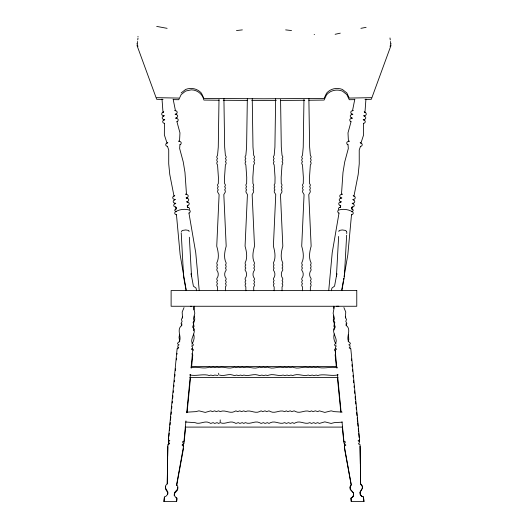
<?xml version="1.0" encoding="UTF-8"?>
<svg xmlns="http://www.w3.org/2000/svg" width="528" height="528" viewBox="0 0 528 528"><rect width="100%" height="100%" fill="white"/><g stroke="black" fill="none" stroke-linecap="round" stroke-linejoin="round"><path stroke-width="0.79" d="M167.257 483.998L167.64 457.967M167.666 456.344L167.871 446.635M219.001 99.429L218.269 147.107L217.536 155.443L216.843 156.413L216.843 157.601L217.536 158.572L216.843 159.542L216.843 160.73L217.536 161.7L216.843 162.67L216.843 163.858L217.536 164.828L218.407 177.335L218.321 183.599L217.628 184.569L217.628 185.764L218.321 186.734L217.628 187.697L217.628 188.892L218.321 189.862L217.628 190.832L217.628 192.02L219.107 194.555L216.744 246.18C218.249 251.434 219.424 257.756 216.843 262.792L216.843 263.98L217.536 264.95L216.843 265.921L216.843 267.109L217.536 268.079L216.843 269.049L216.843 270.237C218.744 272.527 218.744 276.151 216.843 278.434L216.843 279.629L217.536 280.592L216.843 281.563L216.843 282.757L217.536 283.721L216.843 284.691L216.843 285.886L217.536 286.856L217.536 290.763M247.335 98.611L246.589 147.107L245.85 155.443L245.157 156.413L245.157 157.601L245.85 158.572L245.157 159.542L245.157 160.73L245.85 161.7L245.157 162.67L245.157 163.858L245.85 164.828L246.728 177.335L246.642 183.599L245.949 184.569L245.949 185.764L246.642 186.734L245.949 187.697L245.949 188.892L246.642 189.862L245.949 190.832L245.949 192.02L247.427 194.555L245.065 246.18C246.569 251.434 247.744 257.756 245.157 262.792L245.157 263.98L245.85 264.95L245.157 265.921L245.157 267.109L245.85 268.079L245.157 269.049L245.157 270.237C247.064 272.527 247.064 276.151 245.157 278.434L245.157 279.629L245.85 280.592L245.157 281.563L245.157 282.757L245.85 283.721L245.157 284.691L245.157 285.886L245.85 286.856L245.85 290.763M275.656 98.611L274.91 147.107L274.171 155.443L273.478 156.413L273.478 157.601L274.171 158.572L273.478 159.542L273.478 160.73L274.171 161.7L273.478 162.67L273.478 163.858L274.171 164.828L275.048 177.335L274.956 183.599L274.263 184.569L274.263 185.764L274.956 186.734L274.263 187.697L274.263 188.892L274.956 189.862L274.263 190.832L274.263 192.02L275.748 194.555L273.385 246.18C274.89 251.434 276.065 257.756 273.478 262.792L273.478 263.98L274.171 264.95L273.478 265.921L273.478 267.109L274.171 268.079L273.478 269.049L273.478 270.237C275.385 272.527 275.385 276.151 273.478 278.434L273.478 279.629L274.171 280.592L273.478 281.563L273.478 282.757L274.171 283.721L273.478 284.691L273.478 285.886L274.171 286.856L274.171 290.763M303.963 99.429L303.23 147.107L302.491 155.443L301.798 156.413L301.798 157.601L302.491 158.572L301.798 159.542L301.798 160.73L302.491 161.7L301.798 162.67L301.798 163.858L302.491 164.828L303.369 177.335L303.277 183.599L302.584 184.569L302.584 185.764L303.277 186.734L302.584 187.697L302.584 188.892L303.277 189.862L302.584 190.832L302.584 192.02L304.069 194.555L301.706 246.18C303.211 251.434 304.379 257.756 301.798 262.792L301.798 263.98L302.491 264.95L301.798 265.921L301.798 267.109L302.491 268.079L301.798 269.049L301.798 270.237C303.706 272.527 303.706 276.151 301.798 278.434L301.798 279.629L302.491 280.592L301.798 281.563L301.798 282.757L302.491 283.721L301.798 284.691L301.798 285.886L302.491 286.856L302.491 290.763M338.653 236.432L336.435 276.104L336.857 273.682L334.561 286.143L331.921 288.09L331.386 290.743M346.652 235.191L344.342 276.903L341.847 290.466M346.718 233.567L346.784 231.944M191.36 306.26L190.667 306.26M328.746 290.393L332.218 252.707L339.035 212.975M351.516 214.619L347.82 254.76L344.058 276.659M176.583 501.6L176.926 498.023L175.435 497.092L174.24 495.026L174.471 492.657L177.606 489.06L177.837 486.684L176.642 484.618L183.46 446.721L183.533 445.942L182.041 445.012L183.157 444.226L183.289 442.873L182.345 441.89L183.988 441.263L185.948 420.895M186.74 412.744L190.43 374.451M191.063 367.937L192.786 350.044L191.294 349.12L192.41 348.335L192.542 346.982L191.598 345.998L193.241 345.371L193.314 344.586C187.935 339.418 198.112 332.495 192.694 326.436L193.743 324.548L193.07 322.535L194.119 320.654L193.446 318.635L194.806 313.236L193.618 306.933M168.729 438.022L168.326 442.094L169.376 443.183M168.887 436.399L169.211 433.138M169.455 430.696L169.778 427.442M170.023 425L170.267 422.558M170.504 420.116L170.828 416.863M171.072 414.421L171.316 411.979M171.64 408.725L171.877 406.283M172.201 403.029L172.366 401.405M172.689 398.145L172.933 395.703M173.257 392.449L173.415 390.826M173.818 386.753L173.983 385.13M174.306 381.869L174.464 380.246M174.867 376.174L175.032 374.55M175.435 370.478L175.6 368.854M176.484 359.898L176.649 358.274M177.052 354.202L177.124 353.443M177.58 348.902L177.652 348.143L178.702 347.246M168.571 445.071L168.703 443.758M163.997 501.6L164.399 497.548M165.68 486.559L165.449 488.869L167.838 492.881L167.686 494.413M174.24 495.799L174.471 493.495L177.606 489.997L177.837 487.687M194.41 306.26L193.796 309.896M193.149 327.406L193.816 329.393L193.373 330.759M183.157 446.424L183.289 445.111M183.533 448.094L176.642 485.681M185.599 427.271L183.988 443.546L182.939 444.444M187.057 412.619L190.529 377.626M191.499 367.864L192.786 354.902L191.737 353.806M193.241 350.354L193.314 349.595L192.265 348.506M340.553 201.452L340.454 202.224L341.359 201.788L339.293 202.528L338.692 203.551L339.002 204.699L340.811 205.946L340.045 205.293L340.679 206.547L339.742 207.596L340.652 207.167L338.87 207.827L338.422 208.593L338.659 209.458M340.956 198.383L341.062 197.611M348.038 144.613L348.308 148.559L344.718 161.931L342.982 172.471L341.464 194.542L342.368 194.106L340.303 194.845L339.702 195.868L340.019 197.017L340.916 197.782M351.067 121.572L347.992 132.891L348.44 141.544L349.351 141.108L347.279 141.847L346.678 142.877L346.995 144.019L347.893 144.784M351.575 117.731L351.476 118.503L352.381 118.067L350.315 118.807L349.714 119.83L350.024 120.978L350.929 121.744M352.084 113.89L351.978 114.662L352.889 114.226L350.816 114.965L350.216 115.988L350.533 117.137L351.43 117.902M352.486 110.821L354.809 99.218M365.937 99.033L364.967 112.464L364.201 111.811L366.01 113.058L366.32 114.206L365.719 115.229L364.657 115.738M353.034 203.095L352.928 203.861L352.169 203.214L353.978 204.461L354.288 205.603L353.687 206.633L351.622 207.365L352.526 206.936L351.595 207.986L352.222 209.24L351.457 208.586L353.008 209.689L353.239 210.547L351.767 211.807M353.437 200.026L353.536 199.254M360.518 146.256L359.231 149.998L359.238 163.845L358.189 174.471L353.945 196.185L353.179 195.532L354.988 196.779L355.298 197.927L354.697 198.95L353.635 199.459M363.548 123.215L363.594 134.944L360.921 143.187L360.155 142.534L361.964 143.781L362.281 144.929L361.68 145.952L360.611 146.461M364.056 119.374L363.95 120.146L363.191 119.493L365 120.74L365.31 121.882L364.709 122.912L363.647 123.42M364.558 115.533L364.459 116.305L363.693 115.652L365.501 116.899L365.818 118.048L365.218 119.071L364.148 119.579M137.96 36.703L138.013 36.313M137.214 43.85L137.531 41.488M137.742 39.917L138.013 37.95M334.31 306.893L333.122 313.203L334.475 318.608L333.802 320.628L334.851 322.509L334.178 324.529L335.227 326.416C329.809 332.482 339.979 339.412 334.607 344.586L334.679 345.365L336.323 345.998L335.379 346.982L335.511 348.335L336.62 349.12L335.128 350.051L336.851 367.95M341.834 289.634L343.226 281.523M343.504 279.899L343.781 278.276M179.454 335.016L179.038 337.306L179.738 341.893M334.264 333.947C333.155 337.372 334.039 341.088 336.065 343.979M333.65 315.949L333.28 320.582L334.475 324.265L333.802 326.212L334.957 327.571M348.183 341.768L348.79 339.517L348.467 334.904M189.301 209.431L189.532 208.567L189.083 207.801L187.308 207.141M182.186 317.955L182.615 316.444M338.851 231.574L339.194 230.452L342.243 229.951L345.616 230.452L346.665 231.574M334.343 328.574L334.178 329.993M346.249 325.763L346.045 323.71M390.04 46.411L391.004 43.784M391.004 45.421L371.309 99.31L364.954 99.449M193.525 323.618L194.806 319.123L194.278 316.041M184.034 307.58L182.186 312.028L182.483 317.585L181.434 319.44L182.107 321.486L181.058 323.334L181.731 325.387C175.256 330.304 183.916 339.042 177.652 343.088L177.58 343.873L179.071 344.797L177.956 345.583L177.824 346.936L178.768 347.919L177.124 348.546L168.326 439.765L169.818 440.695L168.703 441.481L168.571 442.827L169.514 443.81L167.871 444.437L167.798 445.223L167.244 483.721L165.68 485.522L165.449 487.892L167.838 492.023L167.607 494.393L166.043 496.195L164.399 496.822L163.937 501.6L176.642 501.6L176.926 498.709L176.088 497.838M181.876 323.796L181.678 325.849M350.843 485.833L350.044 487.159L350.275 489.463L353.41 492.961L353.635 495.257L352.44 497.257L350.948 498.155L351.278 501.6L363.931 501.6L363.482 496.947L361.838 496.32L360.274 494.518L360.043 492.142L362.432 488.011L362.201 485.635L360.637 483.833L360.096 445.302L360.017 444.517L358.38 443.89L359.317 442.906L359.192 441.553L358.076 440.768L359.568 439.837L350.79 348.539L349.147 347.912L350.09 346.929L349.958 345.576L348.85 344.791L350.341 343.86L350.262 343.081C343.999 339.022 352.664 330.284 346.19 325.36L346.863 323.308L345.814 321.46L346.487 319.407L345.437 317.552L345.741 311.989L343.893 307.54M191.855 344.144C193.882 341.24 194.766 337.517 193.657 334.092M181.295 231.574L182.345 230.452L185.717 229.951L188.773 230.452L189.11 231.574M335.689 348.282L334.607 349.411L334.679 350.17L335.696 351.107M192.944 327.664L194.119 326.33L193.446 324.377M176.022 114.035L176.92 113.269L177.236 112.127L176.636 111.098L174.563 110.359M176.524 117.876L177.428 117.11L177.738 115.962L177.137 114.939L175.072 114.2L175.976 114.635L175.877 113.863M177.032 121.717L177.929 120.952L178.246 119.803L177.646 118.78L175.573 118.041L176.484 118.477L176.378 117.704M180.068 144.758L180.965 143.992L181.276 142.85L180.682 141.821L178.609 141.088L179.513 141.517L179.962 132.865L176.887 121.546M187.044 197.756L187.942 196.99L188.258 195.842L187.658 194.819L185.585 194.08L186.496 194.515L184.978 172.445L183.242 161.905L179.645 148.533L179.923 144.586M187.546 201.597L188.45 200.831L188.76 199.683L188.159 198.66L186.094 197.921L186.998 198.356L186.899 197.584M189.064 213.121L189.961 212.355L190.278 211.207L189.677 210.184C185.064 208.507 179.018 209.306 174.992 212.111L174.682 213.259L175.276 214.289L176.345 214.797M181.17 92.935L185.671 89.41C191.228 87.351 197.531 88.572 201.465 93.212L203.907 98.426L264 98.782L324.093 98.426L326.535 93.212C330.469 88.572 336.772 87.351 342.329 89.41L346.83 92.935L349.265 98.076L371.309 97.673M353.126 203.3L354.196 202.792L354.796 201.762L354.479 200.62L352.671 199.373M351.608 214.823L352.678 214.315L353.278 213.286L352.961 212.137C348.942 209.332 342.896 208.534 338.276 210.203L337.682 211.233L337.993 212.381L338.89 213.147M353.39 110.385L351.325 111.124L350.724 112.147L351.041 113.296L351.938 114.061M341.867 197.947L339.794 198.686L339.194 199.709L339.511 200.858L340.408 201.623M340.283 33.158L335.128 34.294M366.095 27.337L360.901 28.34M217.972 375.461L214.731 375.071L213.16 375.606L210.797 375.071L209.227 375.606L207.649 375.071C201.604 374.055 195.697 376.325 189.559 374.893M242.352 29.885L236.471 30.551M186.377 412.203L195.815 411.629L198.964 410.843L205.253 412.414L210.764 410.843L212.335 411.629L214.698 410.843L216.269 411.629L218.632 410.843L220.202 411.629C224.961 409.319 229.607 413.939 234.359 411.629L235.937 410.843L237.508 411.629L239.87 410.843L241.441 411.629L243.804 410.843L245.375 411.629C250.133 409.319 254.78 413.939 259.532 411.629L261.109 410.843L262.68 411.629L265.043 410.843L266.614 411.629L268.976 410.843L270.547 411.629C275.306 413.939 279.952 409.319 284.711 411.629L286.282 410.843L287.852 411.629L290.215 410.843L291.786 411.629L294.149 410.843L295.72 411.629C300.478 413.939 305.125 409.319 309.883 411.629L311.454 410.843L313.025 411.629L315.388 410.843L317.75 411.629L319.321 410.843L324.826 412.414L331.122 410.843L334.27 411.629L342.131 412.104M342.131 422.169L334.27 422.644L331.122 423.43L324.826 421.859L319.321 423.43L317.75 422.644L315.388 423.43L313.817 422.644L311.454 423.43L309.883 422.644C305.125 424.954 300.478 420.334 295.72 422.644L294.149 423.43L292.571 422.644L290.215 423.43L288.644 422.644L286.282 423.43L284.711 422.644C279.952 424.954 275.306 420.334 270.547 422.644L268.976 423.43L267.399 422.644L265.043 423.43L263.465 422.644L261.109 423.43L259.532 422.644C254.78 420.334 250.133 424.954 245.375 422.644L243.804 423.43L242.227 422.644L239.87 423.43L238.293 422.644L235.937 423.43L234.359 422.644C229.607 420.334 224.961 424.954 220.202 422.644L218.632 423.43L217.054 422.644L214.698 423.43L213.121 422.644L210.764 423.43L209.187 422.644C204.435 420.334 199.782 424.954 195.03 422.644L185.592 422.011M191.129 367.745C196.713 366.34 202.125 368.801 207.649 367.64L209.227 367.105L210.797 367.64L213.16 367.105L214.731 367.64L217.087 367.105L218.665 367.64C223.403 366.082 228.089 369.197 232.822 367.64L234.399 367.105L235.97 367.64L238.333 367.105L239.903 367.64L242.266 367.105L243.837 367.64C248.576 366.082 253.262 369.197 257.994 367.64L259.571 367.105L261.142 367.64L263.505 367.105L265.076 367.64L267.439 367.105L269.009 367.64C273.748 369.197 278.434 366.082 283.166 367.64L284.744 367.105L286.315 367.64L288.677 367.105L290.248 367.64L292.611 367.105L294.182 367.64C298.921 369.197 303.607 366.082 308.345 367.64L309.916 367.105L311.487 367.64L313.85 367.105L315.421 367.64L317.783 367.105L319.354 367.64C325.4 368.656 331.313 366.386 337.451 367.818M338.237 374.86C331.828 376.325 325.657 374.114 319.354 375.071L317.783 375.606L316.206 375.071L313.85 375.606L312.279 375.071L309.916 375.606L308.345 375.071C303.607 376.629 298.921 373.514 294.182 375.071L292.611 375.606L291.034 375.071L288.677 375.606L287.1 375.071L284.744 375.606L283.166 375.071C278.434 376.629 273.748 373.514 269.009 375.071L267.439 375.606L265.861 375.071L263.505 375.606L261.928 375.071L259.571 375.606L257.994 375.071C253.262 373.514 248.576 376.629 243.837 375.071L242.266 375.606L240.689 375.071L238.333 375.606L236.755 375.071L234.399 375.606L232.822 375.071C228.353 373.402 223.898 376.695 219.45 375.071M354.757 99.62L349.265 99.713L346.83 94.571L342.329 91.047C336.772 88.994 330.469 90.215 326.535 94.855L324.093 100.063L314.556 100.181A912.523 158.459 0 0 1 308.854 100.234M191.459 366.577L336.362 366.577M189.809 377.593L338.012 377.593M185.189 427.093L342.685 427.093M178.735 98.076L156.691 97.673M173.243 99.62L178.735 99.713L181.17 94.571L185.671 91.047L191.321 89.839A12.883 12.659 21.8 0 1 203.907 100.063L213.444 100.181A912.523 158.459 0 0 0 219.146 100.234M163.046 99.449L156.691 99.31L136.996 45.421M291.529 30.551L285.648 29.885M314.16 34.544L314.556 34.591M156.691 26.4L167.099 28.34M176.339 207.339L174.266 206.606L173.666 205.577L173.983 204.435L175.791 203.188L175.025 203.841L174.926 203.069M163.304 115.711L162.235 115.203L161.634 114.18L161.951 113.032L163.759 111.784L162.994 112.438L162.017 99.007M163.805 119.552L162.743 119.044L162.142 118.021L162.452 116.873L164.261 115.625L163.495 116.279L163.396 115.507M164.314 123.394L163.244 122.885L162.644 121.856L162.961 120.714L164.769 119.467L164.003 120.12L163.904 119.348M167.35 146.434L166.28 145.926L165.68 144.903L165.997 143.755L167.805 142.507L167.039 143.161L164.366 134.917L164.406 123.189M174.326 199.432L173.257 198.924L172.656 197.901L172.973 196.753L174.781 195.505L174.016 196.159L169.765 174.445L168.716 163.819L168.729 149.972L167.442 146.23M174.827 203.273L173.765 202.765L173.164 201.736L173.474 200.594L175.283 199.346L174.517 200L174.418 199.228M176.194 211.781L174.715 210.52L174.953 209.662L176.497 208.56L175.732 209.213L176.359 207.959L175.428 206.91M188.212 207.57L187.282 206.521L187.909 205.267L187.143 205.92L188.951 204.673L189.268 203.524L188.668 202.501L186.595 201.762L187.506 202.198L187.4 201.425M344.923 444.061L343.906 443.124L342.283 426.736M361.68 485.483L360.637 484.315L360.367 465.663M136.996 43.784L137.96 46.411M345.305 316.378L345.741 317.882M196.574 290.743L196.04 288.09L193.4 286.143L191.103 273.682L191.525 276.104L189.341 237.237M351.239 485.166L344.355 447.658M186.113 290.466L183.619 276.903L181.21 232.756M188.918 212.949L195.736 252.681L199.208 290.374M186.12 289.608L180.14 254.734L176.444 214.592M390.258 39.917L389.987 37.95M390.469 41.488L390.786 43.85M175.474 110.794L173.151 99.191M350.262 347.998L350.341 348.757M351.351 358.961L351.516 360.604M351.925 364.696L352.084 366.34M352.414 369.613L352.572 371.25M352.981 375.349L353.14 376.985M353.47 380.266L353.714 382.721M354.037 386.001L354.202 387.638M354.526 390.918L354.77 393.373M355.093 396.653L355.337 399.109M355.582 401.564L355.826 404.026M356.149 407.299L356.393 409.761M356.638 412.216L356.968 415.496M357.212 417.952L357.535 421.232M357.7 422.869L358.024 426.149M358.268 428.604L358.591 431.884M358.756 433.521L359.159 437.62M359.324 439.256L359.568 441.712M360.017 446.246L360.34 464.039M363.931 501.6L363.482 497.026L361.231 495.845L361.838 496.406L360.274 494.657L360.043 492.36L362.432 488.367L362.201 486.064M333.531 306.26L333.729 308.319M334.778 327.287L334.851 328.04M351.292 501.6L350.948 498.155L353.093 496.577L352.44 497.257L353.635 495.158L353.41 492.782L350.275 489.179L350.044 486.809L351.239 484.737L344.434 446.807L344.355 446.028L345.847 445.097L344.738 444.312L344.606 442.959L345.55 441.976L343.906 441.342L342.025 421.773M335.379 351.734L335.511 353.041M344.606 444.688L344.738 446.002M335.128 354.704L336.343 366.927M337.399 377.579L340.817 411.992M338.818 306.26L336.541 306.26M337.478 374.477L341.088 411.985M308.873 98.611L309.626 147.107L310.358 155.443L311.051 156.413L311.051 157.601L310.358 158.572L311.051 159.542L311.051 160.73L310.358 161.7L311.051 162.67L311.051 163.858L310.358 164.828L309.487 177.335L309.573 183.599L310.266 184.569L310.266 185.764L309.573 186.734L310.266 187.697L310.266 188.892L309.573 189.862L310.266 190.832L310.266 192.02L308.788 194.555L311.144 246.18C309.639 251.434 308.471 257.756 311.051 262.792L311.051 263.98L310.358 264.95L311.051 265.921L311.051 267.109L310.358 268.079L311.051 269.049L311.051 270.237C309.144 272.527 309.144 276.151 311.051 278.434L311.051 279.629L310.358 280.592L311.051 281.563L311.051 282.757L310.358 283.721L311.051 284.691L311.051 285.886L310.358 286.856L310.358 290.763M280.566 99.429L281.305 147.107L282.038 155.443L282.731 156.413L282.731 157.601L282.038 158.572L282.731 159.542L282.731 160.73L282.038 161.7L282.731 162.67L282.731 163.858L282.038 164.828L281.167 177.335L281.252 183.599L281.945 184.569L281.945 185.764L281.252 186.734L281.945 187.697L281.945 188.892L281.252 189.862L281.945 190.832L281.945 192.02L280.467 194.555L282.823 246.18C281.325 251.434 280.15 257.756 282.731 262.792L282.731 263.98L282.038 264.95L282.731 265.921L282.731 267.109L282.038 268.079L282.731 269.049L282.731 270.237C280.83 272.527 280.83 276.151 282.731 278.434L282.731 279.629L282.038 280.592L282.731 281.563L282.731 282.757L282.038 283.721L282.731 284.691L282.731 285.886L282.038 286.856L282.038 290.763M252.239 98.611L252.985 147.107L253.717 155.443L254.41 156.413L254.41 157.601L253.717 158.572L254.41 159.542L254.41 160.73L253.717 161.7L254.41 162.67L254.41 163.858L253.717 164.828L252.846 177.335L252.932 183.599L253.625 184.569L253.625 185.764L252.932 186.734L253.625 187.697L253.625 188.892L252.932 189.862L253.625 190.832L253.625 192.02L252.146 194.555L254.509 246.18C253.004 251.434 251.83 257.756 254.41 262.792L254.41 263.98L253.717 264.95L254.41 265.921L254.41 267.109L253.717 268.079L254.41 269.049L254.41 270.237C252.509 272.527 252.509 276.151 254.41 278.434L254.41 279.629L253.717 280.592L254.41 281.563L254.41 282.757L253.717 283.721L254.41 284.691L254.41 285.886L253.717 286.856L253.717 290.763M223.918 98.611L224.664 147.107L225.397 155.443L226.096 156.413L226.096 157.601L225.397 158.572L226.096 159.542L226.096 160.73L225.397 161.7L226.096 162.67L226.096 163.858L225.397 164.828L224.525 177.335L224.611 183.599L225.304 184.569L225.304 185.764L224.611 186.734L225.304 187.697L225.304 188.892L224.611 189.862L225.304 190.832L225.304 192.02L223.826 194.555L226.189 246.18C224.684 251.434 223.509 257.756 226.096 262.792L226.096 263.98L225.397 264.95L226.096 265.921L226.096 267.109L225.397 268.079L226.096 269.049L226.096 270.237C224.189 272.527 224.189 276.151 226.096 278.434L226.096 279.629L225.397 280.592L226.096 281.563L226.096 282.757L225.397 283.721L226.096 284.691L226.096 285.886L225.397 286.856L225.397 290.763M220.202 419.892L220.202 421.905M218.665 373.217L218.665 374.576M304.775 100.267A912.523 158.459 0 0 1 280.315 100.399M276.236 100.406A912.523 158.459 0 0 1 251.764 100.406M247.685 100.399A912.523 158.459 0 0 1 223.225 100.267M356.77 290.532L171.118 290.532L171.118 306.26L356.77 306.26L356.77 290.532"/></g></svg>
